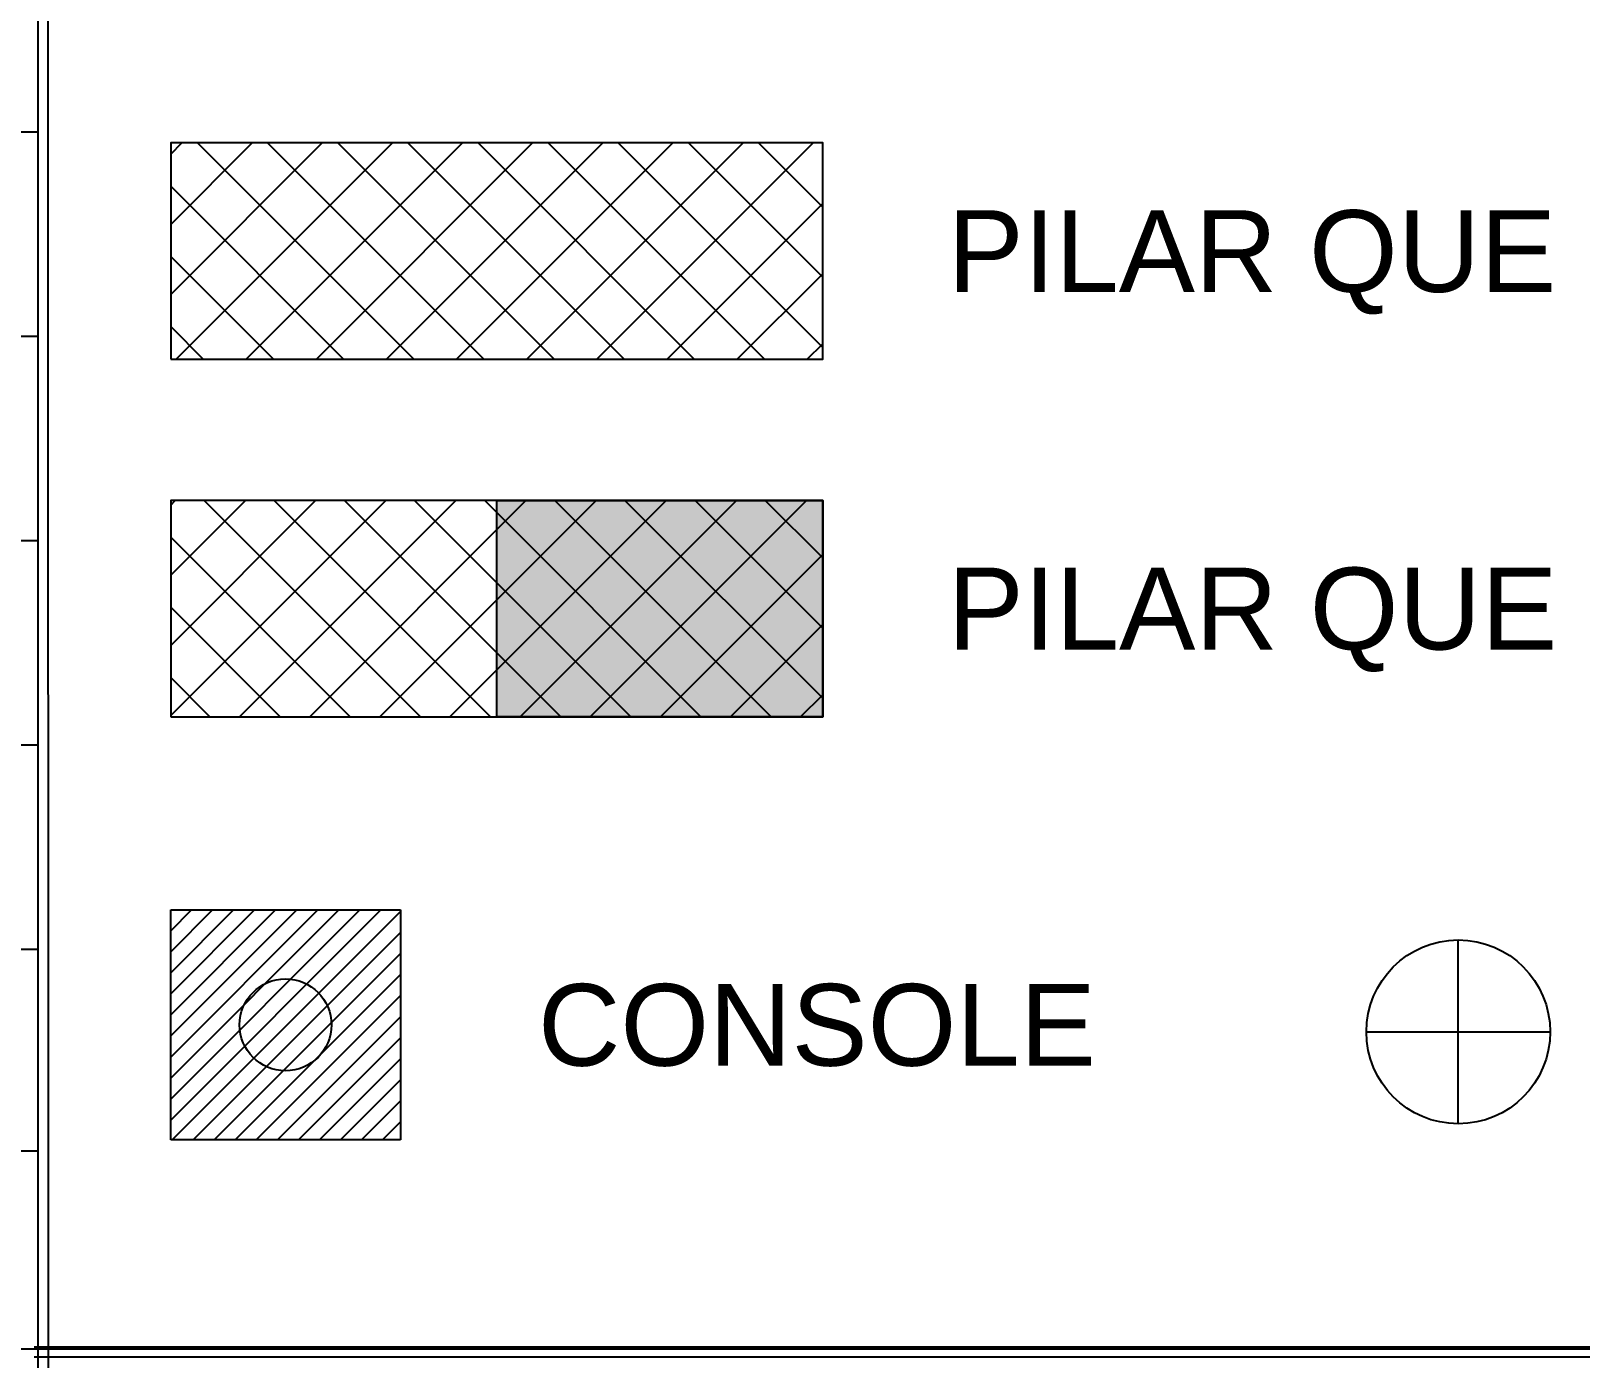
# Model space of a CAD drawing. Extents: x 0 to 119, y 0 to 84.
# Drawn here: x 109.847 to 112.971, y 53.963 to 56.637 of the extents above; entities that cross this region are included whole.
import ezdxf

# ---------------------------------------------------------------- set-up
doc = ezdxf.new("R2010")
doc.units = 0
doc.header["$MEASUREMENT"] = 0
for name, color, linetype in [('27', 250, 'CONTINUOUS'), ('3', 7, 'CONTINUOUS'), ('40', 7, 'CONTINUOUS'), ('62', 7, 'CONTINUOUS'), ('65', 7, 'CONTINUOUS'), ('9', 8, 'CONTINUOUS')]:
    doc.layers.add(name, color=color, linetype=linetype)
doc.styles.add('TQS_ARIAL', font='arial.ttf')

msp = doc.modelspace()

# ---------------------------------------------------------------- linework, layer by layer
at = {"layer": '27', "color": 250, "linetype": 'Continuous'}
for p, q in [((110.12888, 56.105922), (110.434424, 56.411466)), ((110.12888, 56.247343), (110.293002, 56.411466)), ((110.12888, 56.388764), (110.151581, 56.411466)), ((110.139743, 55.975364), (110.575845, 56.411466)), ((110.182892, 56.411466), (110.618994, 55.975364)), ((110.281164, 55.975364), (110.717266, 56.411466)), ((110.324313, 56.411466), (110.760415, 55.975364)), ((110.422586, 55.975364), (110.858688, 56.411466)), ((110.465735, 56.411466), (110.901837, 55.975364)), ((110.564007, 55.975364), (111.000109, 56.411466)), ((110.607156, 56.411466), (111.043258, 55.975364)), ((110.705428, 55.975364), (111.14153, 56.411466)), ((110.748578, 56.411466), (111.18468, 55.975364)), ((110.84685, 55.975364), (111.282952, 56.411466)), ((110.889999, 56.411466), (111.326101, 55.975364)), ((110.988271, 55.975364), (111.424373, 56.411466)), ((111.03142, 56.411466), (111.443621, 55.999265)), ((111.172842, 56.411466), (111.443621, 56.140686)), ((111.314263, 56.411466), (111.443621, 56.282108)), ((110.12888, 56.324057), (110.477573, 55.975364)), ((111.129692, 55.975364), (111.443621, 56.289292)), ((110.12888, 56.182635), (110.336151, 55.975364)), ((111.271114, 55.975364), (111.443621, 56.14787)), ((110.12888, 56.041214), (110.19473, 55.975364)), ((111.412535, 55.975364), (111.443621, 56.006449)), ((110.12888, 55.257394), (110.562411, 55.690925)), ((110.12888, 55.398815), (110.420989, 55.690925)), ((110.12888, 55.540236), (110.279568, 55.690925)), ((110.12888, 55.681658), (110.138147, 55.690925)), ((110.196326, 55.690925), (110.632428, 55.254823)), ((110.26773, 55.254823), (110.703832, 55.690925)), ((110.337748, 55.690925), (110.77385, 55.254823)), ((110.409151, 55.254823), (110.845253, 55.690925)), ((110.479169, 55.690925), (110.915271, 55.254823)), ((110.550573, 55.254823), (110.986675, 55.690925)), ((110.62059, 55.690925), (111.056692, 55.254823)), ((110.691994, 55.254823), (111.128096, 55.690925)), ((110.762012, 55.690925), (111.198114, 55.254823)), ((110.833416, 55.254823), (111.269518, 55.690925)), ((110.903433, 55.690925), (111.339535, 55.254823)), ((110.974837, 55.254823), (111.410939, 55.690925)), ((111.044854, 55.690925), (111.443621, 55.292158)), ((111.186276, 55.690925), (111.443621, 55.43358)), ((111.327697, 55.690925), (111.443621, 55.575001)), ((110.12888, 55.61695), (110.491007, 55.254823)), ((111.116258, 55.254823), (111.443621, 55.582185)), ((110.12888, 55.475528), (110.349586, 55.254823)), ((111.25768, 55.254823), (111.443621, 55.440764)), ((110.12888, 55.334107), (110.208164, 55.254823)), ((111.399101, 55.254823), (111.443621, 55.299342))]:
    msp.add_line(p, q, dxfattribs=at)
at = {"layer": '3', "color": 7, "linetype": 'Continuous'}
for p, q in [((109.862321, 51.130866), (109.861166, 58.554074)), ((109.882908, 51.130866), (109.881753, 58.554074)), ((112.725154, 54.434713), (112.725154, 54.805276)), ((112.539872, 54.619995), (112.910436, 54.619995)), ((100.438667, 53.981173), (109.861166, 53.981173)), ((109.853855, 53.985516), (117.872089, 53.985516)), ((109.857517, 53.981173), (117.875751, 53.981173)), ((109.861166, 53.981173), (117.8794, 53.981173)), ((109.853855, 53.964929), (117.872089, 53.964929)), ((109.853855, 53.964929), (117.86844, 53.964929))]:
    msp.add_line(p, q, dxfattribs=at)
msp.add_circle((112.725154, 54.619995), 0.185282, dxfattribs=at)
at = {"layer": '40', "linetype": 'Continuous'}
for p, q in [((100.4206, 56.433624), (109.861166, 56.433624)), ((100.4206, 56.021887), (109.861166, 56.021887)), ((100.4206, 55.610149), (109.861166, 55.610149)), ((100.4206, 55.198411), (109.861166, 55.198411)), ((100.4206, 54.786674), (109.861166, 54.786674)), ((100.4206, 54.380454), (109.861166, 54.380454))]:
    msp.add_line(p, q, dxfattribs=at)
at = {"layer": '62', "linetype": 'Continuous'}
for points in [[(110.12888, 55.975364), (111.443621, 55.975364), (111.443621, 56.411466), (110.12888, 56.411466), (110.12888, 55.975364)], [(110.12888, 55.254823), (111.443621, 55.254823), (111.443621, 55.690925), (110.12888, 55.690925), (110.12888, 55.254823)]]:
    msp.add_lwpolyline(points, dxfattribs=at)
msp.add_circle((110.360483, 54.634136), 0.092641, dxfattribs=at)
at = {"layer": '65', "linetype": 'Continuous'}
msp.add_lwpolyline([(111.443621, 55.254823), (110.78625, 55.254823), (110.78625, 55.690925), (111.443621, 55.690925), (111.443621, 55.254823)], dxfattribs=at)
for points in [[(111.443621, 55.254823), (110.78625, 55.254823), (110.78625, 55.690925)], [(111.443621, 55.254823), (110.78625, 55.690925), (111.443621, 55.690925)], [(111.443621, 55.254823), (111.443621, 55.690925), (111.443621, 55.254823)]]:
    msp.add_solid(points, dxfattribs=at)
at = {"layer": '9', "color": 8, "linetype": 'Continuous'}
for p, q in [((110.12888, 54.823798), (110.170819, 54.865738)), ((110.12888, 54.781372), (110.213246, 54.865738)), ((110.12888, 54.738946), (110.255672, 54.865738)), ((110.12888, 54.696519), (110.298098, 54.865738)), ((110.12888, 54.654093), (110.340525, 54.865738)), ((110.12888, 54.611666), (110.382951, 54.865738)), ((110.12888, 54.56924), (110.425378, 54.865738)), ((110.12888, 54.526814), (110.467804, 54.865738)), ((110.12888, 54.484387), (110.51023, 54.865738)), ((110.12888, 54.441961), (110.552657, 54.865738)), ((110.12888, 54.402533), (110.12888, 54.865738)), ((110.12888, 54.865738), (110.592085, 54.865738)), ((110.131878, 54.402533), (110.592085, 54.862739)), ((110.592085, 54.865738), (110.592085, 54.402533)), ((110.174305, 54.402533), (110.592085, 54.820313)), ((110.216731, 54.402533), (110.592085, 54.777887)), ((110.259158, 54.402533), (110.592085, 54.73546)), ((110.301584, 54.402533), (110.592085, 54.693034)), ((110.34401, 54.402533), (110.592085, 54.650607)), ((110.386437, 54.402533), (110.592085, 54.608181)), ((110.428863, 54.402533), (110.592085, 54.565754)), ((110.47129, 54.402533), (110.592085, 54.523328)), ((110.513716, 54.402533), (110.592085, 54.480902)), ((110.556142, 54.402533), (110.592085, 54.438475)), ((110.592085, 54.402533), (110.12888, 54.402533))]:
    msp.add_line(p, q, dxfattribs=at)

# ---------------------------------------------------------------- texts
at = {"layer": '40', "linetype": 'Continuous', "style": 'TQS_ARIAL'}
for s, height, p in [('PILAR QUE PASSA PELO PAVIMENTO', 0.164695, (111.695328, 56.111068)), ('PILAR QUE MUDA DE SEÇÃO NESTE PAVIMENTO', 0.165, (111.695328, 55.390527)), ('CONSOLE', 0.164695, (110.869526, 54.551788))]:
    msp.add_text(s, height=height, dxfattribs=at).set_placement(p)

doc.saveas('drawing.dxf')
